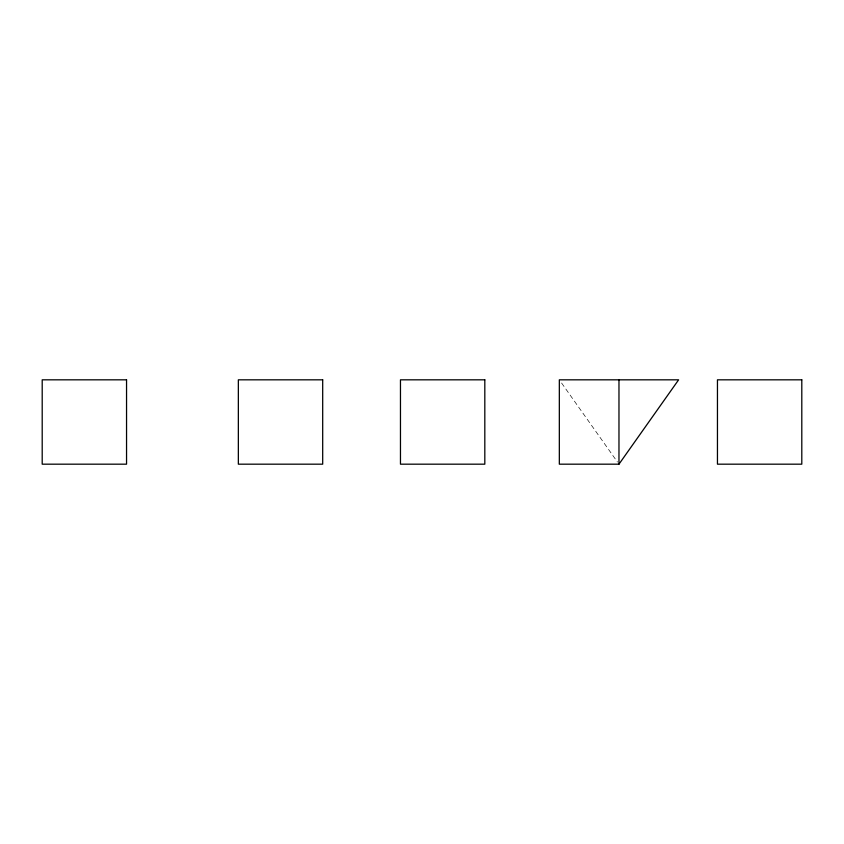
<?xml version="1.0" encoding="UTF-8"?>
<svg xmlns="http://www.w3.org/2000/svg" width="844" height="844" viewBox="0 0 844 844"><rect width="100%" height="100%" fill="white"/><g stroke="black" fill="none" stroke-linecap="round" stroke-linejoin="round"><path stroke-width="0.63" stroke-dasharray="4.22 3.17" d="M561.598 383.028L617.46 462.037"/><path stroke-width="1.27" d="M618.969 464.179L678.618 379.821L559.329 379.821L559.329 464.179L618.969 464.179L618.969 379.821M126.547 379.821L42.2 379.821L42.2 464.179L126.547 464.179L126.547 379.821M322.693 379.821L238.346 379.821L238.346 464.179L322.693 464.179L322.693 379.821M484.815 379.821L400.467 379.821L400.467 464.179L484.815 464.179L484.815 379.821M801.8 379.821L717.453 379.821L717.453 464.179L801.8 464.179L801.8 379.821"/></g></svg>
